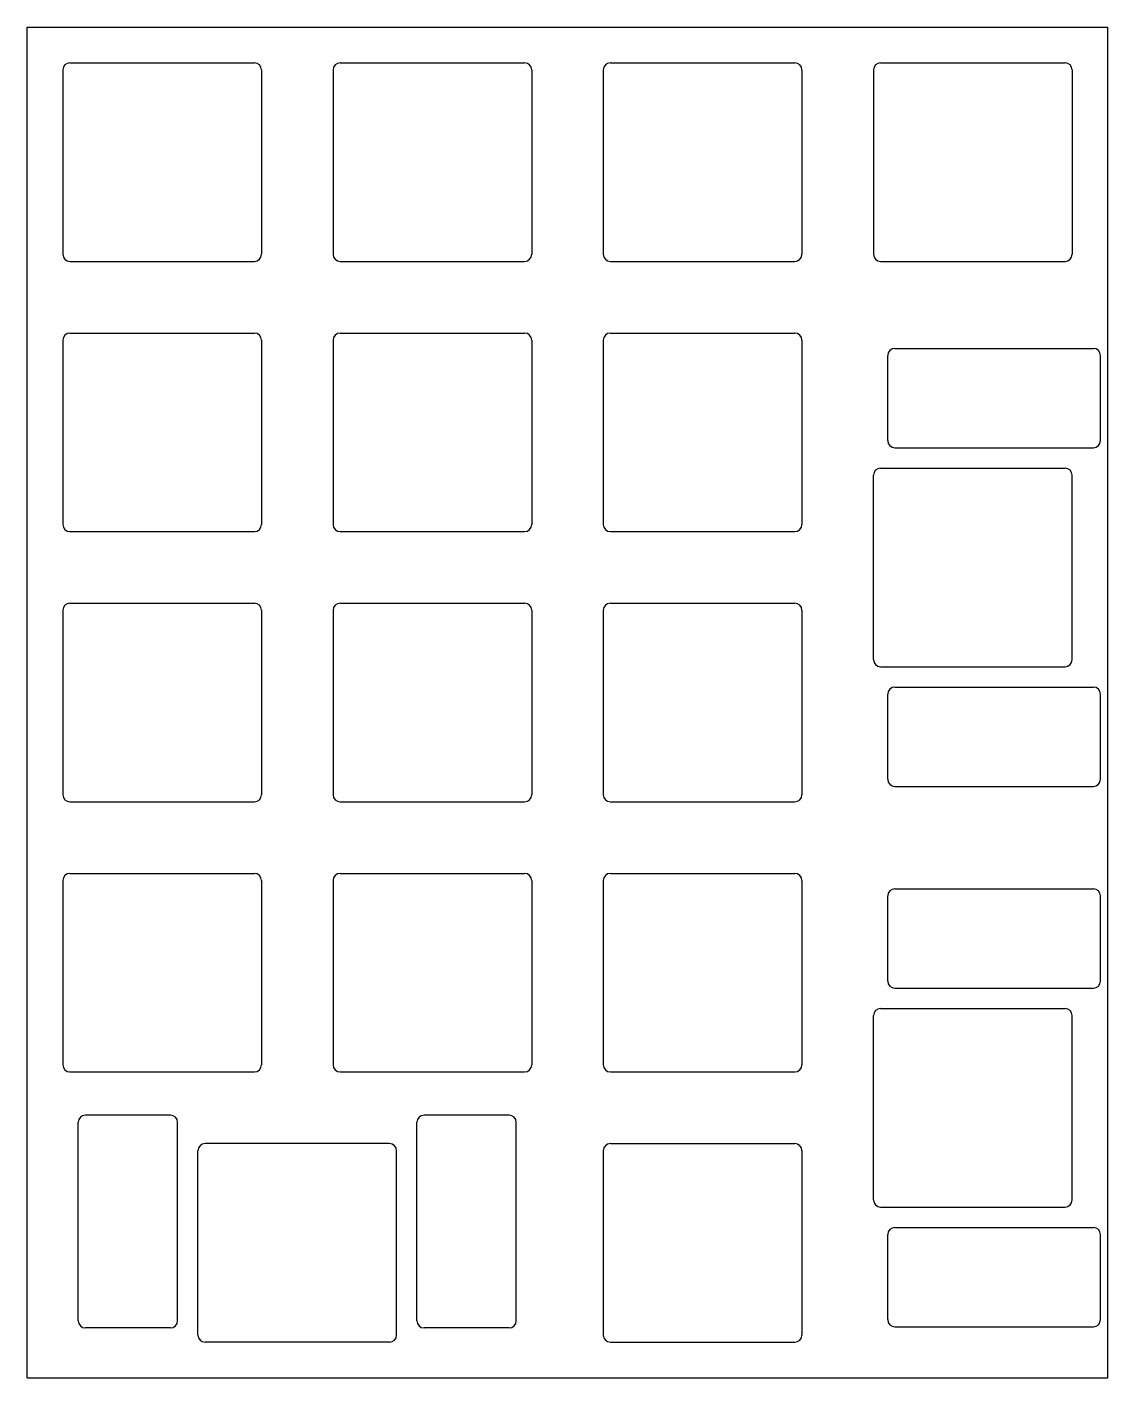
# Model space of a CAD drawing. Header units: millimetres. Extents: x 0 to 76.2, y -95.2 to 0.
import ezdxf

# ---------------------------------------------------------------- set-up
doc = ezdxf.new("R2010")
doc.units = ezdxf.units.MM

msp = doc.modelspace()

# ---------------------------------------------------------------- linework, layer by layer
for p, q in [((0, 0), (76.2, 0)), ((0, -95.25), (0, 0)), ((76.2, -95.25), (76.2, 0)), ((3.025, -2.525), (16.025, -2.525)), ((22.075, -2.525), (35.075, -2.525)), ((41.125, -2.525), (54.125, -2.525)), ((60.175, -2.525), (73.175, -2.525)), ((2.525, -3.025), (2.525, -16.025)), ((16.525, -3.025), (16.525, -16.025)), ((21.575, -3.025), (21.575, -16.025)), ((35.575, -3.025), (35.575, -16.025)), ((40.625, -3.025), (40.625, -16.025)), ((54.625, -3.025), (54.625, -16.025)), ((59.675, -3.025), (59.675, -16.025)), ((73.675, -3.025), (73.675, -16.025)), ((3.025, -16.525), (16.025, -16.525)), ((22.075, -16.525), (35.075, -16.525)), ((41.125, -16.525), (54.125, -16.525)), ((60.175, -16.525), (73.175, -16.525)), ((3.025, -21.575), (16.025, -21.575)), ((22.075, -21.575), (35.075, -21.575)), ((41.125, -21.575), (54.125, -21.575)), ((2.525, -22.075), (2.525, -35.075)), ((16.525, -22.075), (16.525, -35.075)), ((21.575, -22.075), (21.575, -35.075)), ((35.575, -22.075), (35.575, -35.075)), ((40.625, -22.075), (40.625, -35.075)), ((54.625, -22.075), (54.625, -35.075)), ((61.175, -22.662), (75.175, -22.662)), ((60.675, -29.162), (60.675, -23.162)), ((75.675, -29.162), (75.675, -23.162)), ((61.175, -29.662), (75.175, -29.662)), ((60.175, -31.1), (73.175, -31.1)), ((59.675, -44.6), (59.675, -31.6)), ((73.675, -44.6), (73.675, -31.6)), ((3.025, -35.575), (16.025, -35.575)), ((22.075, -35.575), (35.075, -35.575)), ((41.125, -35.575), (54.125, -35.575)), ((3.025, -40.625), (16.025, -40.625)), ((22.075, -40.625), (35.075, -40.625)), ((41.125, -40.625), (54.125, -40.625)), ((2.525, -41.125), (2.525, -54.125)), ((16.525, -41.125), (16.525, -54.125)), ((21.575, -41.125), (21.575, -54.125)), ((35.575, -41.125), (35.575, -54.125)), ((40.625, -41.125), (40.625, -54.125)), ((54.625, -41.125), (54.625, -54.125)), ((60.175, -45.1), (73.175, -45.1)), ((61.175, -46.538), (75.175, -46.538)), ((60.675, -53.038), (60.675, -47.038)), ((75.675, -53.038), (75.675, -47.038)), ((61.175, -53.538), (75.175, -53.538)), ((3.025, -54.625), (16.025, -54.625)), ((22.075, -54.625), (35.075, -54.625)), ((41.125, -54.625), (54.125, -54.625)), ((3.025, -59.675), (16.025, -59.675)), ((22.075, -59.675), (35.075, -59.675)), ((41.125, -59.675), (54.125, -59.675)), ((2.525, -60.175), (2.525, -73.175)), ((16.525, -60.175), (16.525, -73.175)), ((21.575, -60.175), (21.575, -73.175)), ((35.575, -60.175), (35.575, -73.175)), ((40.625, -60.175), (40.625, -73.175)), ((54.625, -60.175), (54.625, -73.175)), ((61.175, -60.762), (75.175, -60.762)), ((60.675, -67.262), (60.675, -61.262)), ((75.675, -67.262), (75.675, -61.262)), ((61.175, -67.762), (75.175, -67.762)), ((60.175, -69.2), (73.175, -69.2)), ((59.675, -82.7), (59.675, -69.7)), ((73.675, -82.7), (73.675, -69.7)), ((3.025, -73.675), (16.025, -73.675)), ((22.075, -73.675), (35.075, -73.675)), ((41.125, -73.675), (54.125, -73.675)), ((10.112, -76.725), (4.112, -76.725)), ((33.988, -76.725), (27.988, -76.725)), ((3.612, -91.225), (3.612, -77.225)), ((10.612, -91.225), (10.612, -77.225)), ((27.488, -91.225), (27.488, -77.225)), ((34.488, -91.225), (34.488, -77.225)), ((25.55, -78.725), (12.55, -78.725)), ((41.125, -78.725), (54.125, -78.725)), ((12.05, -92.225), (12.05, -79.225)), ((26.05, -92.225), (26.05, -79.225)), ((40.625, -79.225), (40.625, -92.225)), ((54.625, -79.225), (54.625, -92.225)), ((60.175, -83.2), (73.175, -83.2)), ((61.175, -84.638), (75.175, -84.638)), ((60.675, -91.138), (60.675, -85.138)), ((75.675, -91.138), (75.675, -85.138)), ((10.112, -91.725), (4.112, -91.725)), ((33.988, -91.725), (27.988, -91.725)), ((61.175, -91.638), (75.175, -91.638)), ((25.55, -92.725), (12.55, -92.725)), ((41.125, -92.725), (54.125, -92.725)), ((0, -95.25), (76.2, -95.25))]:
    msp.add_line(p, q)
for centre, start, end in [((3.025, -3.025), 90, 180), ((16.025, -3.025), 0, 90), ((22.075, -3.025), 90, 180), ((35.075, -3.025), 0, 90), ((41.125, -3.025), 90, 180), ((54.125, -3.025), 0, 90), ((60.175, -3.025), 90, 180), ((73.175, -3.025), 0, 90), ((3.025, -16.025), 180, 270), ((16.025, -16.025), 270, 0), ((22.075, -16.025), 180, 270), ((35.075, -16.025), 270, 0), ((41.125, -16.025), 180, 270), ((54.125, -16.025), 270, 0), ((60.175, -16.025), 180, 270), ((73.175, -16.025), 270, 0), ((3.025, -22.075), 90, 180), ((16.025, -22.075), 0, 90), ((22.075, -22.075), 90, 180), ((35.075, -22.075), 0, 90), ((41.125, -22.075), 90, 180), ((54.125, -22.075), 0, 90), ((61.175, -23.162), 90, 180), ((75.175, -23.162), 0, 90), ((61.175, -29.162), 180, 270), ((75.175, -29.162), 270, 0), ((60.175, -31.6), 90, 180), ((73.175, -31.6), 0, 90), ((3.025, -35.075), 180, 270), ((16.025, -35.075), 270, 0), ((22.075, -35.075), 180, 270), ((35.075, -35.075), 270, 0), ((41.125, -35.075), 180, 270), ((54.125, -35.075), 270, 0), ((3.025, -41.125), 90, 180), ((16.025, -41.125), 0, 90), ((22.075, -41.125), 90, 180), ((35.075, -41.125), 0, 90), ((41.125, -41.125), 90, 180), ((54.125, -41.125), 0, 90), ((60.175, -44.6), 180, 270), ((73.175, -44.6), 270, 0), ((61.175, -47.038), 90, 180), ((75.175, -47.038), 0, 90), ((61.175, -53.038), 180, 270), ((75.175, -53.038), 270, 0), ((3.025, -54.125), 180, 270), ((16.025, -54.125), 270, 0), ((22.075, -54.125), 180, 270), ((35.075, -54.125), 270, 0), ((41.125, -54.125), 180, 270), ((54.125, -54.125), 270, 0), ((3.025, -60.175), 90, 180), ((16.025, -60.175), 0, 90), ((22.075, -60.175), 90, 180), ((35.075, -60.175), 0, 90), ((41.125, -60.175), 90, 180), ((54.125, -60.175), 0, 90), ((61.175, -61.262), 90, 180), ((75.175, -61.262), 0, 90), ((61.175, -67.262), 180, 270), ((75.175, -67.262), 270, 0), ((60.175, -69.7), 90, 180), ((73.175, -69.7), 0, 90), ((3.025, -73.175), 180, 270), ((16.025, -73.175), 270, 0), ((22.075, -73.175), 180, 270), ((35.075, -73.175), 270, 0), ((41.125, -73.175), 180, 270), ((54.125, -73.175), 270, 0), ((4.112, -77.225), 90, 180), ((10.112, -77.225), 0, 90), ((27.988, -77.225), 90, 180), ((33.988, -77.225), 0, 90), ((12.55, -79.225), 90, 180), ((25.55, -79.225), 0, 90), ((41.125, -79.225), 90, 180), ((54.125, -79.225), 0, 90), ((60.175, -82.7), 180, 270), ((73.175, -82.7), 270, 0), ((61.175, -85.138), 90, 180), ((75.175, -85.138), 0, 90), ((4.112, -91.225), 180, 270), ((10.112, -91.225), 270, 0), ((27.988, -91.225), 180, 270), ((33.988, -91.225), 270, 0), ((61.175, -91.138), 180, 270), ((75.175, -91.138), 270, 0), ((12.55, -92.225), 180, 270), ((25.55, -92.225), 270, 0), ((41.125, -92.225), 180, 270), ((54.125, -92.225), 270, 0)]:
    msp.add_arc(centre, 0.5, start, end)

doc.saveas('drawing.dxf')
